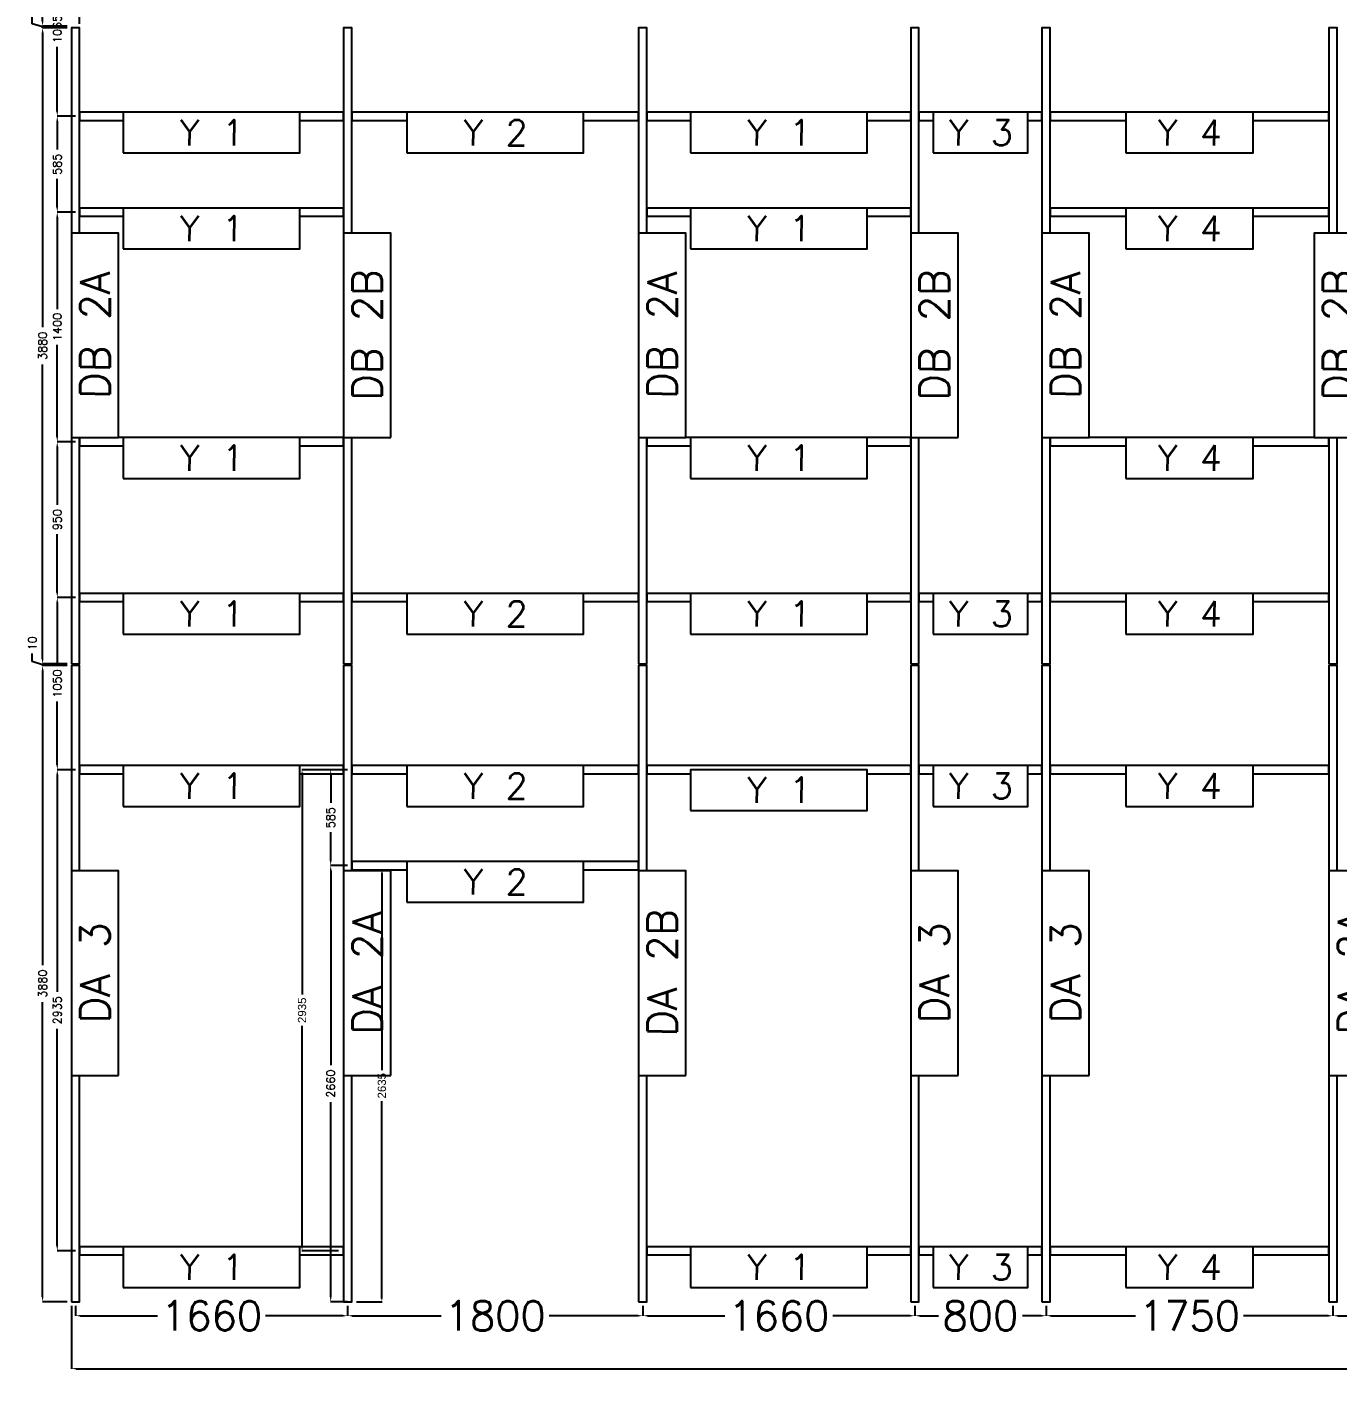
# Model space of a CAD drawing. Header units: millimetres. Extents: x -33420 to 34864, y -1491 to 37154.
# Drawn here: x -18510 to -10519, y 5945 to 14161 of the extents above; entities that cross this region are included whole.
import ezdxf

# ---------------------------------------------------------------- set-up
doc = ezdxf.new("R2010")
doc.units = ezdxf.units.MM
doc.layers.add('- ÖLÇÜ', color=7, linetype='Continuous', lineweight=9)
for name, color, linetype in [('--- KODLAMA', 7, 'Continuous'), ('--- PROF. DÜŞEY', 7, 'Continuous'), ('--- PROF. YATAY', 7, 'Continuous'), ('KOMP. KONSTR.', 12, 'Continuous')]:
    doc.layers.add(name, color=color, linetype=linetype)
doc.styles.add('RomanS', font='romans.shx')
doc.styles.get("Standard").update_dxf_attribs({"font": 'arial.ttf'})
doc.styles.add('STL', font='txt.shx', dxfattribs={"oblique": 1})
doc.dimstyles.new('KOMP-ÖLÇÜ', dxfattribs={"dimtxt": 50, "dimasz": 30, "dimexe": 0.18, "dimexo": 25, "dimgap": 25, "dimtad": 0, "dimdec": 0, "dimzin": 0, "dimdsep": 46, "dimtxsty": 'RomanS', "dimcen": 0.09, "dimclrt": 256, "dimadec": 0, "dimazin": 0, "dimtfac": 1, "dimtdec": 0, "dimtofl": 0, "dimtmove": 0, "dimatfit": 3, "dimfxl": 1, "dimtolj": 1, "dimtzin": 0, "dimarcsym": 0})
doc.dimstyles.new('ÖLÇÜ', dxfattribs={"dimtxt": 50, "dimasz": 20, "dimexe": 1.25, "dimexo": 30, "dimgap": 20, "dimtad": 0, "dimdec": 0, "dimtxsty": 'Standard', "dimcen": 2.5, "dimadec": 1, "dimazin": 0, "dimtfac": 1, "dimtdec": 0, "dimtmove": 0, "dimatfit": 3, "dimfxl": 1, "dimarcsym": 0})

# ---------------------------------------------------------------- blocks, each defined once
blk = doc.blocks.new('*D20')
at = {"layer": '- ÖLÇÜ', "color": 0, "linetype": 'Continuous', "lineweight": -2, "transparency": 16777216}
for p, q in [((-18263.9, 10266.1), (-18414.6, 10266.1)), ((-18414.4, 10236.1), (-18414.4, 8439.2)), ((-18414.4, 6416.1), (-18414.4, 8213.1)), ((-18263.9, 6386.1), (-18414.6, 6386.1))]:
    blk.add_line(p, q, dxfattribs=at)
at = {"layer": '- ÖLÇÜ', "color": 0, "linetype": 'Continuous', "transparency": 16777216}
for points in [[(-18419.4, 10236.1), (-18409.4, 10236.1), (-18414.4, 10266.1)], [(-18419.4, 6416.1), (-18409.4, 6416.1), (-18414.4, 6386.1)]]:
    blk.add_solid(points, dxfattribs=at)
at = {"layer": 'Defpoints', "color": 0, "linetype": 'Continuous', "transparency": 16777216}
for p in [(-18414.4, 10266.1), (-18238.9, 10266.1), (-18238.9, 6386.1)]:
    blk.add_point(p, dxfattribs=at)
at = {"layer": '- ÖLÇÜ', "linetype": 'Continuous', "transparency": 16777216, "insert": (-18414.4, 8326.1), "char_height": 50, "attachment_point": 5, "rotation": 90, "style": 'RomanS'}
blk.add_mtext('\\A1;3880', dxfattribs=at)
blk = doc.blocks.new('*D21')
at = {"layer": '- ÖLÇÜ', "color": 0, "linetype": 'Continuous', "lineweight": -2, "transparency": 16777216}
for p, q in [((-18477.1, 10290), (-18477.1, 10340)), ((-18414.4, 10271.1), (-18477.1, 10290)), ((-18263.9, 10276.1), (-18414.6, 10276.1)), ((-18414.4, 10306.1), (-18414.4, 10336.1)), ((-18414.4, 10266.1), (-18414.4, 10276.1)), ((-18263.9, 10266.1), (-18414.6, 10266.1)), ((-18414.4, 10236.1), (-18414.4, 10206.1))]:
    blk.add_line(p, q, dxfattribs=at)
at = {"layer": '- ÖLÇÜ', "color": 0, "linetype": 'Continuous', "transparency": 16777216}
for points in [[(-18419.4, 10306.1), (-18409.4, 10306.1), (-18414.4, 10276.1)], [(-18419.4, 10236.1), (-18409.4, 10236.1), (-18414.4, 10266.1)]]:
    blk.add_solid(points, dxfattribs=at)
at = {"layer": 'Defpoints', "color": 0, "linetype": 'Continuous', "transparency": 16777216}
for p in [(-18414.4, 10276.1), (-18238.9, 10276.1), (-18238.9, 10266.1)]:
    blk.add_point(p, dxfattribs=at)
at = {"layer": '- ÖLÇÜ', "linetype": 'Continuous', "transparency": 16777216, "insert": (-18477.1, 10401.9), "char_height": 50, "attachment_point": 5, "rotation": 90, "style": 'RomanS'}
blk.add_mtext('\\A1;10', dxfattribs=at)
blk = doc.blocks.new('*D22')
at = {"layer": '- ÖLÇÜ', "color": 0, "linetype": 'Continuous', "lineweight": -2, "transparency": 16777216}
for p, q in [((-18263.9, 14156.1), (-18414.6, 14156.1)), ((-18414.4, 14126.1), (-18414.4, 12329.2)), ((-18414.4, 10306.1), (-18414.4, 12103.1)), ((-18263.9, 10276.1), (-18414.6, 10276.1))]:
    blk.add_line(p, q, dxfattribs=at)
at = {"layer": '- ÖLÇÜ', "color": 0, "linetype": 'Continuous', "transparency": 16777216}
for points in [[(-18419.4, 14126.1), (-18409.4, 14126.1), (-18414.4, 14156.1)], [(-18419.4, 10306.1), (-18409.4, 10306.1), (-18414.4, 10276.1)]]:
    blk.add_solid(points, dxfattribs=at)
at = {"layer": 'Defpoints', "color": 0, "linetype": 'Continuous', "transparency": 16777216}
for p in [(-18414.4, 14156.1), (-18238.9, 14156.1), (-18238.9, 10276.1)]:
    blk.add_point(p, dxfattribs=at)
at = {"layer": '- ÖLÇÜ', "linetype": 'Continuous', "transparency": 16777216, "insert": (-18414.4, 12216.1), "char_height": 50, "attachment_point": 5, "rotation": 90, "style": 'RomanS'}
blk.add_mtext('\\A1;3880', dxfattribs=at)
blk = doc.blocks.new('*D23')
at = {"layer": '- ÖLÇÜ', "color": 0, "linetype": 'Continuous', "lineweight": -2, "transparency": 16777216}
for p, q in [((-18477.1, 14180), (-18477.1, 14230)), ((-18414.4, 14196.1), (-18414.4, 14226.1)), ((-18414.4, 14161.1), (-18477.1, 14180)), ((-18263.9, 14166.1), (-18414.6, 14166.1)), ((-18263.9, 14156.1), (-18414.6, 14156.1)), ((-18414.4, 14156.1), (-18414.4, 14166.1)), ((-18414.4, 14126.1), (-18414.4, 14096.1))]:
    blk.add_line(p, q, dxfattribs=at)
at = {"layer": '- ÖLÇÜ', "color": 0, "linetype": 'Continuous', "transparency": 16777216}
for points in [[(-18419.4, 14196.1), (-18409.4, 14196.1), (-18414.4, 14166.1)], [(-18419.4, 14126.1), (-18409.4, 14126.1), (-18414.4, 14156.1)]]:
    blk.add_solid(points, dxfattribs=at)
at = {"layer": 'Defpoints', "color": 0, "linetype": 'Continuous', "transparency": 16777216}
for p in [(-18414.4, 14166.1), (-18238.9, 14166.1), (-18238.9, 14156.1)]:
    blk.add_point(p, dxfattribs=at)
at = {"layer": '- ÖLÇÜ', "linetype": 'Continuous', "transparency": 16777216, "insert": (-18477.1, 14291.9), "char_height": 50, "attachment_point": 5, "rotation": 90, "style": 'RomanS'}
blk.add_mtext('\\A1;10', dxfattribs=at)
blk = doc.blocks.new('*D25')
at = {"layer": '- ÖLÇÜ', "color": 0, "linetype": 'Continuous', "lineweight": -2, "transparency": 16777216}
for p, q in [((-18213.9, 6361.1), (-18213.9, 6300.5)), ((-16553.9, 6361.1), (-16553.9, 6300.5)), ((-18183.9, 6300.6), (-17713.2, 6300.6)), ((-16583.9, 6300.6), (-17054.7, 6300.6))]:
    blk.add_line(p, q, dxfattribs=at)
at = {"layer": '- ÖLÇÜ', "color": 0, "linetype": 'Continuous', "transparency": 16777216}
for points in [[(-18183.9, 6305.6), (-18183.9, 6295.6), (-18213.9, 6300.6)], [(-16583.9, 6305.6), (-16583.9, 6295.6), (-16553.9, 6300.6)]]:
    blk.add_solid(points, dxfattribs=at)
at = {"layer": 'Defpoints', "color": 0, "linetype": 'Continuous', "transparency": 16777216}
for p in [(-18213.9, 6386.1), (-16553.9, 6386.1), (-16553.9, 6300.6)]:
    blk.add_point(p, dxfattribs=at)
at = {"layer": '- ÖLÇÜ', "linetype": 'Continuous', "transparency": 16777216, "insert": (-17383.9, 6300.6), "char_height": 180, "attachment_point": 5, "style": 'RomanS'}
blk.add_mtext('\\A1;1660', dxfattribs=at)
blk = doc.blocks.new('*D26')
at = {"layer": '- ÖLÇÜ', "color": 0, "linetype": 'Continuous', "lineweight": -2, "transparency": 16777216}
for p, q in [((-16553.9, 6361.1), (-16553.9, 6300.5)), ((-14753.9, 6361.1), (-14753.9, 6300.5)), ((-16523.9, 6300.6), (-15983.2, 6300.6)), ((-14783.9, 6300.6), (-15324.7, 6300.6))]:
    blk.add_line(p, q, dxfattribs=at)
at = {"layer": '- ÖLÇÜ', "color": 0, "linetype": 'Continuous', "transparency": 16777216}
for points in [[(-16523.9, 6305.6), (-16523.9, 6295.6), (-16553.9, 6300.6)], [(-14783.9, 6305.6), (-14783.9, 6295.6), (-14753.9, 6300.6)]]:
    blk.add_solid(points, dxfattribs=at)
at = {"layer": 'Defpoints', "color": 0, "linetype": 'Continuous', "transparency": 16777216}
for p in [(-16553.9, 6386.1), (-14753.9, 6386.1), (-14753.9, 6300.6)]:
    blk.add_point(p, dxfattribs=at)
at = {"layer": '- ÖLÇÜ', "linetype": 'Continuous', "transparency": 16777216, "insert": (-15653.9, 6300.6), "char_height": 180, "attachment_point": 5, "style": 'RomanS'}
blk.add_mtext('\\A1;1800', dxfattribs=at)
blk = doc.blocks.new('*D27')
at = {"layer": '- ÖLÇÜ', "color": 0, "linetype": 'Continuous', "lineweight": -2, "transparency": 16777216}
for p, q in [((-14753.9, 6361.1), (-14753.9, 6300.5)), ((-13093.9, 6361.1), (-13093.9, 6300.5)), ((-14723.9, 6300.6), (-14253.2, 6300.6)), ((-13123.9, 6300.6), (-13594.7, 6300.6))]:
    blk.add_line(p, q, dxfattribs=at)
at = {"layer": '- ÖLÇÜ', "color": 0, "linetype": 'Continuous', "transparency": 16777216}
for points in [[(-14723.9, 6305.6), (-14723.9, 6295.6), (-14753.9, 6300.6)], [(-13123.9, 6305.6), (-13123.9, 6295.6), (-13093.9, 6300.6)]]:
    blk.add_solid(points, dxfattribs=at)
at = {"layer": 'Defpoints', "color": 0, "linetype": 'Continuous', "transparency": 16777216}
for p in [(-14753.9, 6386.1), (-13093.9, 6386.1), (-13093.9, 6300.6)]:
    blk.add_point(p, dxfattribs=at)
at = {"layer": '- ÖLÇÜ', "linetype": 'Continuous', "transparency": 16777216, "insert": (-13923.9, 6300.6), "char_height": 180, "attachment_point": 5, "style": 'RomanS'}
blk.add_mtext('\\A1;1660', dxfattribs=at)
blk = doc.blocks.new('*D28')
at = {"layer": '- ÖLÇÜ', "color": 0, "linetype": 'Continuous', "lineweight": -2, "transparency": 16777216}
for p, q in [((-13093.9, 6361.1), (-13093.9, 6300.5)), ((-12293.9, 6361.1), (-12293.9, 6300.5)), ((-13063.9, 6300.6), (-12950.4, 6300.6)), ((-12323.9, 6300.6), (-12437.5, 6300.6))]:
    blk.add_line(p, q, dxfattribs=at)
at = {"layer": '- ÖLÇÜ', "color": 0, "linetype": 'Continuous', "transparency": 16777216}
for points in [[(-13063.9, 6305.6), (-13063.9, 6295.6), (-13093.9, 6300.6)], [(-12323.9, 6305.6), (-12323.9, 6295.6), (-12293.9, 6300.6)]]:
    blk.add_solid(points, dxfattribs=at)
at = {"layer": 'Defpoints', "color": 0, "linetype": 'Continuous', "transparency": 16777216}
for p in [(-13093.9, 6386.1), (-12293.9, 6386.1), (-12293.9, 6300.6)]:
    blk.add_point(p, dxfattribs=at)
at = {"layer": '- ÖLÇÜ', "linetype": 'Continuous', "transparency": 16777216, "insert": (-12693.9, 6300.6), "char_height": 180, "attachment_point": 5, "style": 'RomanS'}
blk.add_mtext('\\A1;800', dxfattribs=at)
blk = doc.blocks.new('*D29')
at = {"layer": '- ÖLÇÜ', "color": 0, "linetype": 'Continuous', "lineweight": -2, "transparency": 16777216}
for p, q in [((-12293.9, 6361.1), (-12293.9, 6300.5)), ((-10543.9, 6361.1), (-10543.9, 6300.5)), ((-12263.9, 6300.6), (-11748.2, 6300.6)), ((-10573.9, 6300.6), (-11089.7, 6300.6))]:
    blk.add_line(p, q, dxfattribs=at)
at = {"layer": '- ÖLÇÜ', "color": 0, "linetype": 'Continuous', "transparency": 16777216}
for points in [[(-12263.9, 6305.6), (-12263.9, 6295.6), (-12293.9, 6300.6)], [(-10573.9, 6305.6), (-10573.9, 6295.6), (-10543.9, 6300.6)]]:
    blk.add_solid(points, dxfattribs=at)
at = {"layer": 'Defpoints', "color": 0, "linetype": 'Continuous', "transparency": 16777216}
for p in [(-12293.9, 6386.1), (-10543.9, 6386.1), (-10543.9, 6300.6)]:
    blk.add_point(p, dxfattribs=at)
at = {"layer": '- ÖLÇÜ', "linetype": 'Continuous', "transparency": 16777216, "insert": (-11418.9, 6300.6), "char_height": 180, "attachment_point": 5, "style": 'RomanS'}
blk.add_mtext('\\A1;1750', dxfattribs=at)
blk = doc.blocks.new('*D30')
at = {"layer": '- ÖLÇÜ', "color": 0, "linetype": 'Continuous', "lineweight": -2, "transparency": 16777216}
for p, q in [((-10543.9, 6361.1), (-10543.9, 6300.5)), ((-8743.9, 6361.1), (-8743.9, 6300.5)), ((-10513.9, 6300.6), (-9973.2, 6300.6)), ((-8773.9, 6300.6), (-9314.7, 6300.6))]:
    blk.add_line(p, q, dxfattribs=at)
at = {"layer": '- ÖLÇÜ', "color": 0, "linetype": 'Continuous', "transparency": 16777216}
for points in [[(-10513.9, 6305.6), (-10513.9, 6295.6), (-10543.9, 6300.6)], [(-8773.9, 6305.6), (-8773.9, 6295.6), (-8743.9, 6300.6)]]:
    blk.add_solid(points, dxfattribs=at)
at = {"layer": 'Defpoints', "color": 0, "linetype": 'Continuous', "transparency": 16777216}
for p in [(-10543.9, 6386.1), (-8743.9, 6386.1), (-8743.9, 6300.6)]:
    blk.add_point(p, dxfattribs=at)
at = {"layer": '- ÖLÇÜ', "linetype": 'Continuous', "transparency": 16777216, "insert": (-9643.9, 6300.6), "char_height": 180, "attachment_point": 5, "style": 'RomanS'}
blk.add_mtext('\\A1;1800', dxfattribs=at)
blk = doc.blocks.new('*D76')
at = {"layer": '- ÖLÇÜ', "color": 0, "linetype": 'Continuous', "lineweight": -2, "transparency": 16777216}
for p, q in [((-18213.9, 9631.2), (-18325.2, 9631.2)), ((-18325, 9601.2), (-18325, 8276.8)), ((-18325, 6726.2), (-18325, 8050.6)), ((-18213.9, 6696.2), (-18325.2, 6696.2))]:
    blk.add_line(p, q, dxfattribs=at)
at = {"layer": '- ÖLÇÜ', "color": 0, "linetype": 'Continuous', "transparency": 16777216}
for points in [[(-18330, 9601.2), (-18320, 9601.2), (-18325, 9631.2)], [(-18330, 6726.2), (-18320, 6726.2), (-18325, 6696.2)]]:
    blk.add_solid(points, dxfattribs=at)
at = {"layer": 'Defpoints', "color": 0, "linetype": 'Continuous', "transparency": 16777216}
for p in [(-18325, 9631.2), (-18188.9, 9631.2), (-18188.9, 6696.2)]:
    blk.add_point(p, dxfattribs=at)
at = {"layer": '- ÖLÇÜ', "linetype": 'Continuous', "transparency": 16777216, "insert": (-18325, 8163.7), "char_height": 50, "attachment_point": 5, "rotation": 90, "style": 'RomanS'}
blk.add_mtext('\\A1;2935', dxfattribs=at)
blk = doc.blocks.new('*D77')
at = {"layer": '- ÖLÇÜ', "color": 0, "linetype": 'Continuous', "lineweight": -2, "transparency": 16777216}
for p, q in [((-18213.9, 10681.2), (-18325.2, 10681.2)), ((-18325, 10651.2), (-18325, 10265.7)), ((-18325, 9661.2), (-18325, 10046.7)), ((-18213.9, 9631.2), (-18325.2, 9631.2))]:
    blk.add_line(p, q, dxfattribs=at)
at = {"layer": '- ÖLÇÜ', "color": 0, "linetype": 'Continuous', "transparency": 16777216}
for points in [[(-18330, 10651.2), (-18320, 10651.2), (-18325, 10681.2)], [(-18330, 9661.2), (-18320, 9661.2), (-18325, 9631.2)]]:
    blk.add_solid(points, dxfattribs=at)
at = {"layer": 'Defpoints', "color": 0, "linetype": 'Continuous', "transparency": 16777216}
for p in [(-18325, 10681.2), (-18188.9, 10681.2), (-18188.9, 9631.2)]:
    blk.add_point(p, dxfattribs=at)
at = {"layer": '- ÖLÇÜ', "linetype": 'Continuous', "transparency": 16777216, "insert": (-18325, 10156.2), "char_height": 50, "attachment_point": 5, "rotation": 90, "style": 'RomanS'}
blk.add_mtext('\\A1;1050', dxfattribs=at)
blk = doc.blocks.new('*D78')
at = {"layer": '- ÖLÇÜ', "color": 0, "linetype": 'Continuous', "lineweight": -2, "transparency": 16777216}
for p, q in [((-18213.9, 11631.2), (-18325.2, 11631.2)), ((-18325, 11601.2), (-18325, 11245.5)), ((-18325, 10711.2), (-18325, 11066.9)), ((-18213.9, 10681.2), (-18325.2, 10681.2))]:
    blk.add_line(p, q, dxfattribs=at)
at = {"layer": '- ÖLÇÜ', "color": 0, "linetype": 'Continuous', "transparency": 16777216}
for points in [[(-18330, 11601.2), (-18320, 11601.2), (-18325, 11631.2)], [(-18330, 10711.2), (-18320, 10711.2), (-18325, 10681.2)]]:
    blk.add_solid(points, dxfattribs=at)
at = {"layer": 'Defpoints', "color": 0, "linetype": 'Continuous', "transparency": 16777216}
for p in [(-18325, 11631.2), (-18188.9, 11631.2), (-18188.9, 10681.2)]:
    blk.add_point(p, dxfattribs=at)
at = {"layer": '- ÖLÇÜ', "linetype": 'Continuous', "transparency": 16777216, "insert": (-18325, 11156.2), "char_height": 50, "attachment_point": 5, "rotation": 90, "style": 'RomanS'}
blk.add_mtext('\\A1;950', dxfattribs=at)
blk = doc.blocks.new('*D79')
at = {"layer": '- ÖLÇÜ', "color": 0, "linetype": 'Continuous', "lineweight": -2, "transparency": 16777216}
for p, q in [((-18213.9, 13031.2), (-18325.2, 13031.2)), ((-18325, 13001.2), (-18325, 12440.7)), ((-18325, 11661.2), (-18325, 12221.7)), ((-18213.9, 11631.2), (-18325.2, 11631.2))]:
    blk.add_line(p, q, dxfattribs=at)
at = {"layer": '- ÖLÇÜ', "color": 0, "linetype": 'Continuous', "transparency": 16777216}
for points in [[(-18330, 13001.2), (-18320, 13001.2), (-18325, 13031.2)], [(-18330, 11661.2), (-18320, 11661.2), (-18325, 11631.2)]]:
    blk.add_solid(points, dxfattribs=at)
at = {"layer": 'Defpoints', "color": 0, "linetype": 'Continuous', "transparency": 16777216}
for p in [(-18325, 13031.2), (-18188.9, 13031.2), (-18188.9, 11631.2)]:
    blk.add_point(p, dxfattribs=at)
at = {"layer": '- ÖLÇÜ', "linetype": 'Continuous', "transparency": 16777216, "insert": (-18325, 12331.2), "char_height": 50, "attachment_point": 5, "rotation": 90, "style": 'RomanS'}
blk.add_mtext('\\A1;1400', dxfattribs=at)
blk = doc.blocks.new('*D80')
at = {"layer": '- ÖLÇÜ', "color": 0, "linetype": 'Continuous', "lineweight": -2, "transparency": 16777216}
for p, q in [((-18213.9, 13616.2), (-18325.2, 13616.2)), ((-18325, 13586.2), (-18325, 13413)), ((-18325, 13061.2), (-18325, 13234.4)), ((-18213.9, 13031.2), (-18325.2, 13031.2))]:
    blk.add_line(p, q, dxfattribs=at)
at = {"layer": '- ÖLÇÜ', "color": 0, "linetype": 'Continuous', "transparency": 16777216}
for points in [[(-18330, 13586.2), (-18320, 13586.2), (-18325, 13616.2)], [(-18330, 13061.2), (-18320, 13061.2), (-18325, 13031.2)]]:
    blk.add_solid(points, dxfattribs=at)
at = {"layer": 'Defpoints', "color": 0, "linetype": 'Continuous', "transparency": 16777216}
for p in [(-18325, 13616.2), (-18188.9, 13616.2), (-18188.9, 13031.2)]:
    blk.add_point(p, dxfattribs=at)
at = {"layer": '- ÖLÇÜ', "linetype": 'Continuous', "transparency": 16777216, "insert": (-18325, 13323.7), "char_height": 50, "attachment_point": 5, "rotation": 90, "style": 'RomanS'}
blk.add_mtext('\\A1;585', dxfattribs=at)
blk = doc.blocks.new('*D81')
at = {"layer": '- ÖLÇÜ', "color": 0, "linetype": 'Continuous', "lineweight": -2, "transparency": 16777216}
for p, q in [((-18213.9, 14681.2), (-18325.2, 14681.2)), ((-18325, 14651.2), (-18325, 14258.2)), ((-18325, 13646.2), (-18325, 14039.2)), ((-18213.9, 13616.2), (-18325.2, 13616.2))]:
    blk.add_line(p, q, dxfattribs=at)
at = {"layer": '- ÖLÇÜ', "color": 0, "linetype": 'Continuous', "transparency": 16777216}
for points in [[(-18330, 14651.2), (-18320, 14651.2), (-18325, 14681.2)], [(-18330, 13646.2), (-18320, 13646.2), (-18325, 13616.2)]]:
    blk.add_solid(points, dxfattribs=at)
at = {"layer": 'Defpoints', "color": 0, "linetype": 'Continuous', "transparency": 16777216}
for p in [(-18325, 14681.2), (-18188.9, 14681.2), (-18188.9, 13616.2)]:
    blk.add_point(p, dxfattribs=at)
at = {"layer": '- ÖLÇÜ', "linetype": 'Continuous', "transparency": 16777216, "insert": (-18325, 14148.7), "char_height": 50, "attachment_point": 5, "rotation": 90, "style": 'RomanS'}
blk.add_mtext('\\A1;1065', dxfattribs=at)
blk = doc.blocks.new('*D91')
at = {"layer": '- ÖLÇÜ', "color": 0, "linetype": 'Continuous', "lineweight": -2, "transparency": 16777216}
for p, q in [((-16553.9, 9046.2), (-16657.4, 9046.2)), ((-16657.2, 9016.2), (-16657.2, 7829.3)), ((-16657.2, 6416.1), (-16657.2, 7603.1)), ((-16553.9, 6386.1), (-16657.4, 6386.1))]:
    blk.add_line(p, q, dxfattribs=at)
at = {"layer": '- ÖLÇÜ', "color": 0, "linetype": 'Continuous', "transparency": 16777216}
for points in [[(-16662.2, 9016.2), (-16652.2, 9016.2), (-16657.2, 9046.2)], [(-16662.2, 6416.1), (-16652.2, 6416.1), (-16657.2, 6386.1)]]:
    blk.add_solid(points, dxfattribs=at)
at = {"layer": 'Defpoints', "color": 0, "linetype": 'Continuous', "transparency": 16777216}
for p in [(-16528.9, 9046.2), (-16657.2, 6386.1), (-16528.9, 6386.1)]:
    blk.add_point(p, dxfattribs=at)
at = {"layer": '- ÖLÇÜ', "linetype": 'Continuous', "transparency": 16777216, "insert": (-16657.2, 7716.2), "char_height": 50, "attachment_point": 5, "rotation": 90, "style": 'RomanS'}
blk.add_mtext('\\A1;2660', dxfattribs=at)
blk = doc.blocks.new('*D92')
at = {"layer": '- ÖLÇÜ', "color": 0, "linetype": 'Continuous', "lineweight": -2, "transparency": 16777216}
for p, q in [((-16553.9, 9631.2), (-16657.4, 9631.2)), ((-16657.2, 9601.2), (-16657.2, 9428)), ((-16657.2, 9076.2), (-16657.2, 9249.4)), ((-16553.9, 9046.2), (-16657.4, 9046.2))]:
    blk.add_line(p, q, dxfattribs=at)
at = {"layer": '- ÖLÇÜ', "color": 0, "linetype": 'Continuous', "transparency": 16777216}
for points in [[(-16662.2, 9601.2), (-16652.2, 9601.2), (-16657.2, 9631.2)], [(-16662.2, 9076.2), (-16652.2, 9076.2), (-16657.2, 9046.2)]]:
    blk.add_solid(points, dxfattribs=at)
at = {"layer": 'Defpoints', "color": 0, "linetype": 'Continuous', "transparency": 16777216}
for p in [(-16657.2, 9631.2), (-16528.9, 9631.2), (-16528.9, 9046.2)]:
    blk.add_point(p, dxfattribs=at)
at = {"layer": '- ÖLÇÜ', "linetype": 'Continuous', "transparency": 16777216, "insert": (-16657.2, 9338.7), "char_height": 50, "attachment_point": 5, "rotation": 90, "style": 'RomanS'}
blk.add_mtext('\\A1;585', dxfattribs=at)
blk = doc.blocks.new('*D286')
at = {"layer": '- ÖLÇÜ', "color": 0, "linetype": 'Continuous', "lineweight": -2, "transparency": 16777216}
for p, q in [((-18188.9, 14181.1), (-18188.9, 14564.4)), ((-18158.9, 14564.2), (2384.2, 14564.2)), ((23201.1, 14564.2), (2658, 14564.2)), ((23231.1, 14181.1), (23231.1, 14564.4))]:
    blk.add_line(p, q, dxfattribs=at)
at = {"layer": '- ÖLÇÜ', "color": 0, "linetype": 'Continuous', "transparency": 16777216}
for points in [[(-18158.9, 14569.2), (-18158.9, 14559.2), (-18188.9, 14564.2)], [(23201.1, 14569.2), (23201.1, 14559.2), (23231.1, 14564.2)]]:
    blk.add_solid(points, dxfattribs=at)
at = {"layer": 'Defpoints', "color": 0, "linetype": 'Continuous', "transparency": 16777216}
for p in [(23231.1, 14564.2), (-18188.9, 14156.1), (23231.1, 14156.1)]:
    blk.add_point(p, dxfattribs=at)
at = {"layer": '- ÖLÇÜ', "linetype": 'Continuous', "transparency": 16777216, "insert": (2521.1, 14564.2), "char_height": 50, "attachment_point": 5, "style": 'RomanS'}
blk.add_mtext('\\A1;41420', dxfattribs=at)
blk = doc.blocks.new('*D292')
at = {"layer": '- ÖLÇÜ', "color": 0, "linetype": 'Continuous', "lineweight": -2, "transparency": 16777216}
for p, q in [((-18238.9, 6361.1), (-18238.9, 5977.7)), ((23231.1, 6361.1), (23231.1, 5977.7)), ((-18208.9, 5977.8), (2359.2, 5977.8)), ((23201.1, 5977.8), (2633, 5977.8))]:
    blk.add_line(p, q, dxfattribs=at)
at = {"layer": '- ÖLÇÜ', "color": 0, "linetype": 'Continuous', "transparency": 16777216}
for points in [[(-18208.9, 5982.8), (-18208.9, 5972.8), (-18238.9, 5977.8)], [(23201.1, 5982.8), (23201.1, 5972.8), (23231.1, 5977.8)]]:
    blk.add_solid(points, dxfattribs=at)
at = {"layer": 'Defpoints', "color": 0, "linetype": 'Continuous', "transparency": 16777216}
for p in [(-18238.9, 6386.1), (23231.1, 6386.1), (23231.1, 5977.8)]:
    blk.add_point(p, dxfattribs=at)
at = {"layer": '- ÖLÇÜ', "linetype": 'Continuous', "transparency": 16777216, "insert": (2496.1, 5977.8), "char_height": 50, "attachment_point": 5, "style": 'RomanS'}
blk.add_mtext('\\A1;41470', dxfattribs=at)
blk = doc.blocks.new('*D456')
at = {"layer": 'Defpoints', "color": 0, "linetype": 'Continuous', "transparency": 16777216}
for p in [(-16831.8, 9631.2), (-16578.9, 9631.2), (-16578.9, 6696.2)]:
    blk.add_point(p, dxfattribs=at)
at = {"layer": 'KOMP. KONSTR.', "color": 0, "linetype": 'Continuous', "lineweight": -2, "transparency": 16777216}
for p, q in [((-16608.9, 9631.2), (-16833, 9631.2)), ((-16831.8, 9611.2), (-16831.8, 8259)), ((-16831.8, 6716.2), (-16831.8, 8068.4)), ((-16608.9, 6696.2), (-16833, 6696.2))]:
    blk.add_line(p, q, dxfattribs=at)
at = {"layer": 'KOMP. KONSTR.', "color": 0, "linetype": 'Continuous', "transparency": 16777216}
for points in [[(-16835.1, 9611.2), (-16828.4, 9611.2), (-16831.8, 9631.2)], [(-16835.1, 6716.2), (-16828.4, 6716.2), (-16831.8, 6696.2)]]:
    blk.add_solid(points, dxfattribs=at)
at = {"layer": 'KOMP. KONSTR.', "color": 0, "linetype": 'Continuous', "transparency": 16777216, "insert": (-16831.8, 8163.7), "char_height": 50, "attachment_point": 5, "rotation": 90}
blk.add_mtext('2935', dxfattribs=at)
blk = doc.blocks.new('*D457')
at = {"layer": 'Defpoints', "color": 0, "linetype": 'Continuous', "transparency": 16777216}
for p in [(-16528.9, 9021.2), (-16528.9, 6386.1), (-16345.1, 6386.1)]:
    blk.add_point(p, dxfattribs=at)
at = {"layer": 'KOMP. KONSTR.', "color": 0, "linetype": 'Continuous', "lineweight": -2, "transparency": 16777216}
for p, q in [((-16498.9, 9021.2), (-16343.8, 9021.2)), ((-16345.1, 9001.2), (-16345.1, 7798.9)), ((-16345.1, 6406.1), (-16345.1, 7608.4)), ((-16498.9, 6386.1), (-16343.8, 6386.1))]:
    blk.add_line(p, q, dxfattribs=at)
at = {"layer": 'KOMP. KONSTR.', "color": 0, "linetype": 'Continuous', "transparency": 16777216}
for points in [[(-16348.4, 9001.2), (-16341.8, 9001.2), (-16345.1, 9021.2)], [(-16348.4, 6406.1), (-16341.8, 6406.1), (-16345.1, 6386.1)]]:
    blk.add_solid(points, dxfattribs=at)
at = {"layer": 'KOMP. KONSTR.', "color": 0, "linetype": 'Continuous', "transparency": 16777216, "insert": (-16345.1, 7703.7), "char_height": 50, "attachment_point": 5, "rotation": 90}
blk.add_mtext('2635', dxfattribs=at)

msp = doc.modelspace()

# ---------------------------------------------------------------- linework, layer by layer
at = {"layer": '--- PROF. DÜŞEY', "linetype": 'Continuous'}
for points in [[(-18238.94, 10276.15), (-18188.94, 10276.15), (-18188.94, 14156.15), (-18238.94, 14156.15)], [(-16578.94, 10276.15), (-16528.94, 10276.15), (-16528.94, 14156.15), (-16578.94, 14156.15)], [(-14778.94, 10276.15), (-14728.94, 10276.15), (-14728.94, 14156.15), (-14778.94, 14156.15)], [(-13118.94, 10276.15), (-13068.94, 10276.15), (-13068.94, 14156.15), (-13118.94, 14156.15)], [(-12318.94, 10276.15), (-12268.94, 10276.15), (-12268.94, 14156.15), (-12318.94, 14156.15)], [(-10568.94, 10276.15), (-10518.94, 10276.15), (-10518.94, 14156.15), (-10568.94, 14156.15)], [(-18238.94, 6386.15), (-18188.94, 6386.15), (-18188.94, 10266.15), (-18238.94, 10266.15)], [(-16578.94, 6386.15), (-16528.94, 6386.15), (-16528.94, 10266.15), (-16578.94, 10266.15)], [(-14778.94, 6386.15), (-14728.94, 6386.15), (-14728.94, 10266.15), (-14778.94, 10266.15)], [(-13118.94, 6386.15), (-13068.94, 6386.15), (-13068.94, 10266.15), (-13118.94, 10266.15)], [(-12318.94, 6386.15), (-12268.94, 6386.15), (-12268.94, 10266.15), (-12318.94, 10266.15)], [(-10568.94, 6386.15), (-10518.94, 6386.15), (-10518.94, 10266.15), (-10568.94, 10266.15)]]:
    msp.add_lwpolyline(points, close=True, dxfattribs=at)
at = {"layer": '--- PROF. YATAY', "linetype": 'Continuous'}
for points in [[(-18188.94, 13591.2), (-16578.94, 13591.2), (-16578.94, 13641.2), (-18188.94, 13641.2)], [(-16528.94, 13591.2), (-14778.94, 13591.2), (-14778.94, 13641.2), (-16528.94, 13641.2)], [(-14728.94, 13591.2), (-13118.94, 13591.2), (-13118.94, 13641.2), (-14728.94, 13641.2)], [(-13068.94, 13591.2), (-12318.94, 13591.2), (-12318.94, 13641.2), (-13068.94, 13641.2)], [(-12268.94, 13591.2), (-10568.94, 13591.2), (-10568.94, 13641.2), (-12268.94, 13641.2)], [(-18188.94, 13006.2), (-16578.94, 13006.2), (-16578.94, 13056.2), (-18188.94, 13056.2)], [(-14728.94, 13006.2), (-13118.94, 13006.2), (-13118.94, 13056.2), (-14728.94, 13056.2)], [(-12268.94, 13006.2), (-10568.94, 13006.2), (-10568.94, 13056.2), (-12268.94, 13056.2)], [(-18188.94, 11606.2), (-16578.94, 11606.2), (-16578.94, 11656.2), (-18188.94, 11656.2)], [(-14728.94, 11606.2), (-13118.94, 11606.2), (-13118.94, 11656.2), (-14728.94, 11656.2)], [(-12268.94, 11606.2), (-10568.94, 11606.2), (-10568.94, 11656.2), (-12268.94, 11656.2)], [(-18188.94, 10656.25), (-16578.94, 10656.25), (-16578.94, 10706.25), (-18188.94, 10706.25)], [(-16528.94, 10656.25), (-14778.94, 10656.25), (-14778.94, 10706.25), (-16528.94, 10706.25)], [(-14728.94, 10656.25), (-13118.94, 10656.25), (-13118.94, 10706.25), (-14728.94, 10706.25)], [(-13068.94, 10656.25), (-12318.94, 10656.25), (-12318.94, 10706.25), (-13068.94, 10706.25)], [(-12268.94, 10656.25), (-10568.94, 10656.25), (-10568.94, 10706.25), (-12268.94, 10706.25)], [(-18188.94, 9606.2), (-16578.94, 9606.2), (-16578.94, 9656.2), (-18188.94, 9656.2)], [(-16528.94, 9606.2), (-14778.94, 9606.2), (-14778.94, 9656.2), (-16528.94, 9656.2)], [(-14728.94, 9606.2), (-13118.94, 9606.2), (-13118.94, 9656.2), (-14728.94, 9656.2)], [(-13068.94, 9606.2), (-12318.94, 9606.2), (-12318.94, 9656.2), (-13068.94, 9656.2)], [(-12268.94, 9606.2), (-10568.94, 9606.2), (-10568.94, 9656.2), (-12268.94, 9656.2)], [(-16528.94, 9021.2), (-14778.94, 9021.2), (-14778.94, 9071.2), (-16528.94, 9071.2)], [(-18188.94, 6671.2), (-16578.94, 6671.2), (-16578.94, 6721.2), (-18188.94, 6721.2)], [(-14728.94, 6671.2), (-13118.94, 6671.2), (-13118.94, 6721.2), (-14728.94, 6721.2)], [(-13068.94, 6671.2), (-12318.94, 6671.2), (-12318.94, 6721.2), (-13068.94, 6721.2)], [(-12268.94, 6671.2), (-10568.94, 6671.2), (-10568.94, 6721.2), (-12268.94, 6721.2)]]:
    msp.add_lwpolyline(points, close=True, dxfattribs=at)

# ---------------------------------------------------------------- dimensions: what is measured, and where the dimension line sits
at = {"layer": '- ÖLÇÜ', "linetype": 'Continuous'}
for base, p1, p2, angle, override, picture, middle in [((-18324.97, 14681.25), (-18188.94, 13616.2), (-18188.94, 14681.25), 270, {"dimtmove": 1}, '*D81', (-18324.97, 14148.72)), ((-18414.41, 14166.15), (-18238.94, 14156.15), (-18238.94, 14166.15), 270, {"dimtmove": 1}, '*D23', (-18477.09, 14254.95)), ((-18414.41, 14156.15), (-18238.94, 10276.15), (-18238.94, 14156.15), 270, {"dimtmove": 1}, '*D22', (-18414.41, 12216.15)), ((-18324.97, 13616.2), (-18188.94, 13031.2), (-18188.94, 13616.2), 270, {"dimtmove": 1}, '*D80', (-18324.97, 13323.7)), ((-18324.97, 13031.2), (-18188.94, 11631.2), (-18188.94, 13031.2), 270, {"dimtmove": 1}, '*D79', (-18324.97, 12331.2)), ((-18324.97, 11631.2), (-18188.94, 10681.25), (-18188.94, 11631.2), 270, {"dimtmove": 1}, '*D78', (-18324.97, 11156.22)), ((-18324.97, 10681.25), (-18188.94, 9631.2), (-18188.94, 10681.25), 270, {"dimtmove": 1}, '*D77', (-18324.97, 10156.22)), ((-18414.41, 10276.15), (-18238.94, 10266.15), (-18238.94, 10276.15), 270, {"dimtmove": 1}, '*D21', (-18477.09, 10364.95)), ((-14753.94, 6300.64), (-16553.94, 6386.15), (-14753.94, 6386.15), 180, {"dimtxt": 180, "dimtmove": 1}, '*D26', (-15653.94, 6300.64)), ((-13093.94, 6300.64), (-14753.94, 6386.15), (-13093.94, 6386.15), 180, {"dimtxt": 180, "dimtmove": 1}, '*D27', (-13923.94, 6300.64)), ((-12293.94, 6300.64), (-13093.94, 6386.15), (-12293.94, 6386.15), 180, {"dimtxt": 180, "dimtmove": 1}, '*D28', (-12693.94, 6300.64)), ((-10543.94, 6300.64), (-12293.94, 6386.15), (-10543.94, 6386.15), 180, {"dimtxt": 180, "dimtmove": 1}, '*D29', (-11418.94, 6300.64)), ((-8743.94, 6300.64), (-10543.94, 6386.15), (-8743.94, 6386.15), 180, {"dimtxt": 180, "dimtmove": 1}, '*D30', (-9643.94, 6300.64))]:
    dim = msp.add_linear_dim(base=base, p1=p1, p2=p2, angle=angle, dimstyle='KOMP-ÖLÇÜ', override=override, dxfattribs=at)
    dim.commit()
    dim.dimension.update_dxf_attribs({"geometry": picture, "text_midpoint": middle})
for p1, p2, distance, picture, middle in [((-18188.94, 14156.15), (23231.06, 14156.15), 408.05, '*D286', (2521.06, 14564.2)), ((-18238.94, 6386.15), (-18238.94, 10266.15), 175.47, '*D20', (-18414.41, 8326.15)), ((-18188.94, 6696.2), (-18188.94, 9631.2), 136.03, '*D76', (-18324.97, 8163.7)), ((-18238.94, 6386.15), (23231.06, 6386.15), -408.31, '*D292', (2496.06, 5977.84))]:
    dim = msp.add_aligned_dim(p1=p1, p2=p2, distance=distance, dimstyle='KOMP-ÖLÇÜ', dxfattribs=at)
    dim.commit()
    dim.dimension.update_dxf_attribs({"geometry": picture, "text_midpoint": middle})
dim = msp.add_aligned_dim(p1=(-18213.94, 6386.15), p2=(-16553.94, 6386.15), distance=-85.51, dimstyle='KOMP-ÖLÇÜ', override={"dimtxt": 180}, dxfattribs=at)
dim.commit()
dim.dimension.update_dxf_attribs({"geometry": '*D25', "text_midpoint": (-17383.94, 6300.64)})

# ---------------------------------------------------------------- next in the draw order: texts
at = {"layer": '--- KODLAMA', "linetype": 'Continuous', "char_height": 155.482, "attachment_point": 5, "style": 'STL', "bg_fill": 3, "box_fill_scale": 1.3, "bg_fill_color": 256, "bg_fill_transparency": 0}
for s, insert, width in [('Y 1', (-17383.94, 13516.81), 989.9051), ('Y 2', (-15653.94, 13516.81), 989.9051), ('Y 1', (-13923.94, 13516.81), 989.9051), ('Y 3', (-12694.1, 13516.81), 485.4428), ('Y 4', (-11419.1, 13516.81), 685.4428), ('Y 4', (-11419.1, 12931.81), 685.4428), ('Y 4', (-11419.1, 11531.81), 685.4428), ('Y 1', (-17383.94, 10581.86), 989.9051), ('Y 2', (-15653.94, 10581.86), 989.9051), ('Y 1', (-13923.94, 10581.86), 989.9051), ('Y 3', (-12694.1, 10581.86), 485.4428), ('Y 4', (-11419.1, 10581.86), 685.4428), ('Y 1', (-17383.94, 9531.81), 989.9051), ('Y 2', (-15653.94, 9531.81), 989.9051), ('Y 1', (-13923.94, 9506.81), 989.9051), ('Y 3', (-12694.1, 9531.81), 485.4428), ('Y 4', (-11419.1, 9531.81), 685.4428), ('Y 2', (-15653.94, 8946.81), 989.9051), ('Y 1', (-17383.94, 6596.81), 989.9051), ('Y 1', (-13923.94, 6596.81), 989.9051), ('Y 3', (-12694.1, 6596.81), 485.4428), ('Y 4', (-11419.1, 6596.81), 685.4428)]:
    msp.add_mtext(s, dxfattribs=dict(at, insert=insert, width=width))
at = {"layer": '--- KODLAMA', "linetype": 'Continuous', "char_height": 180, "width": 1146, "attachment_point": 5, "rotation": 90, "style": 'STL', "bg_fill": 3, "box_fill_scale": 1.3, "bg_fill_color": 256, "bg_fill_transparency": 0}
for s, insert in [('DB 2A', (-18094.94, 12280.2)), ('DB 2B', (-16434.94, 12280.2)), ('DB 2A', (-14634.94, 12280.2)), ('DB 2B', (-12974.94, 12280.2)), ('DB 2A', (-12174.94, 12280.2)), ('DB 2B', (-10514.94, 12280.2)), ('DA 3', (-18094.94, 8390.2)), ('DA 2A', (-16434.94, 8390.2)), ('DA 2B', (-14634.94, 8390.2)), ('DA 3', (-12974.94, 8390.2)), ('DA 3', (-12174.94, 8390.2)), ('DA 2A', (-10424.94, 8390.2))]:
    msp.add_mtext(s, dxfattribs=dict(at, insert=insert))

# ---------------------------------------------------------------- next in the draw order: linework, layer by layer
at = {"layer": '--- KODLAMA', "linetype": 'Continuous'}
for points in [[(-17922.95, 13392.42), (-16844.94, 13392.42), (-16844.94, 13641.2), (-17922.95, 13641.2)], [(-16192.95, 13392.42), (-15114.94, 13392.42), (-15114.94, 13641.2), (-16192.95, 13641.2)], [(-14462.95, 13392.42), (-13384.94, 13392.42), (-13384.94, 13641.2), (-14462.95, 13641.2)], [(-12982.95, 13392.42), (-12404.94, 13392.42), (-12404.94, 13641.2), (-12982.95, 13641.2)], [(-11807.95, 13392.42), (-11029.94, 13392.42), (-11029.94, 13641.2), (-11807.95, 13641.2)], [(-11807.95, 12807.42), (-11029.94, 12807.42), (-11029.94, 13056.2), (-11807.95, 13056.2)], [(-17950.94, 11656.2), (-17950.94, 12904.2), (-18238.94, 12904.2), (-18238.94, 11656.2)], [(-16290.94, 11656.2), (-16290.94, 12904.2), (-16578.94, 12904.2), (-16578.94, 11656.2)], [(-14490.94, 11656.2), (-14490.94, 12904.2), (-14778.94, 12904.2), (-14778.94, 11656.2)], [(-12830.94, 11656.2), (-12830.94, 12904.2), (-13118.94, 12904.2), (-13118.94, 11656.2)], [(-12030.94, 11656.2), (-12030.94, 12904.2), (-12318.94, 12904.2), (-12318.94, 11656.2)], [(-10370.94, 11656.2), (-10370.94, 12904.2), (-10658.94, 12904.2), (-10658.94, 11656.2)], [(-11807.95, 11407.42), (-11029.94, 11407.42), (-11029.94, 11656.2), (-11807.95, 11656.2)], [(-17922.95, 10457.48), (-16844.94, 10457.48), (-16844.94, 10706.25), (-17922.95, 10706.25)], [(-16192.95, 10457.48), (-15114.94, 10457.48), (-15114.94, 10706.25), (-16192.95, 10706.25)], [(-14462.95, 10457.48), (-13384.94, 10457.48), (-13384.94, 10706.25), (-14462.95, 10706.25)], [(-12982.95, 10457.48), (-12404.94, 10457.48), (-12404.94, 10706.25), (-12982.95, 10706.25)], [(-11807.95, 10457.48), (-11029.94, 10457.48), (-11029.94, 10706.25), (-11807.95, 10706.25)], [(-17922.95, 9407.42), (-16844.94, 9407.42), (-16844.94, 9656.2), (-17922.95, 9656.2)], [(-16192.95, 9407.42), (-15114.94, 9407.42), (-15114.94, 9656.2), (-16192.95, 9656.2)], [(-14462.95, 9382.42), (-13384.94, 9382.42), (-13384.94, 9631.2), (-14462.95, 9631.2)], [(-12982.95, 9407.42), (-12404.94, 9407.42), (-12404.94, 9656.2), (-12982.95, 9656.2)], [(-11807.95, 9407.42), (-11029.94, 9407.42), (-11029.94, 9656.2), (-11807.95, 9656.2)], [(-16192.95, 8822.43), (-15114.94, 8822.43), (-15114.94, 9071.2), (-16192.95, 9071.2)], [(-17950.94, 7766.2), (-17950.94, 9014.2), (-18238.94, 9014.2), (-18238.94, 7766.2)], [(-16290.94, 7766.2), (-16290.94, 9014.2), (-16578.94, 9014.2), (-16578.94, 7766.2)], [(-14490.94, 7766.2), (-14490.94, 9014.2), (-14778.94, 9014.2), (-14778.94, 7766.2)], [(-12830.94, 7766.2), (-12830.94, 9014.2), (-13118.94, 9014.2), (-13118.94, 7766.2)], [(-12030.94, 7766.2), (-12030.94, 9014.2), (-12318.94, 9014.2), (-12318.94, 7766.2)], [(-10280.94, 7766.2), (-10280.94, 9014.2), (-10568.94, 9014.2), (-10568.94, 7766.2)], [(-17922.95, 6472.43), (-16844.94, 6472.43), (-16844.94, 6721.2), (-17922.95, 6721.2)], [(-14462.95, 6472.43), (-13384.94, 6472.43), (-13384.94, 6721.2), (-14462.95, 6721.2)], [(-12982.95, 6472.43), (-12404.94, 6472.43), (-12404.94, 6721.2), (-12982.95, 6721.2)], [(-11807.95, 6472.43), (-11029.94, 6472.43), (-11029.94, 6721.2), (-11807.95, 6721.2)]]:
    msp.add_lwpolyline(points, close=True, dxfattribs=at)

# ---------------------------------------------------------------- next in the draw order: dimensions: what is measured, and where the dimension line sits
at = {"layer": '- ÖLÇÜ', "linetype": 'Continuous'}
dim = msp.add_linear_dim(base=(-16657.25, 9631.2), p1=(-16528.94, 9046.2), p2=(-16528.94, 9631.2), angle=90, dimstyle='KOMP-ÖLÇÜ', override={"dimtmove": 1}, dxfattribs=at)
dim.commit()
dim.dimension.update_dxf_attribs({"geometry": '*D92', "text_midpoint": (-16657.25, 9338.7)})
dim = msp.add_aligned_dim(p1=(-16528.94, 9046.2), p2=(-16528.94, 6386.15), distance=-128.3, dimstyle='KOMP-ÖLÇÜ', dxfattribs=at)
dim.commit()
dim.dimension.update_dxf_attribs({"geometry": '*D91', "text_midpoint": (-16657.25, 7716.17)})
at = {"layer": 'KOMP. KONSTR.', "linetype": 'Continuous'}
for p1, p2, distance, picture, middle in [((-16578.94, 6696.2), (-16578.94, 9631.2), 252.82, '*D456', (-16831.77, 8163.7)), ((-16528.94, 9021.2), (-16528.94, 6386.15), 183.85, '*D457', (-16345.09, 7703.67))]:
    dim = msp.add_aligned_dim(p1=p1, p2=p2, distance=distance, dimstyle='ÖLÇÜ', dxfattribs=at)
    dim.commit()
    dim.dimension.update_dxf_attribs({"geometry": picture, "text_midpoint": middle})

# ---------------------------------------------------------------- next in the draw order: texts
at = {"layer": '--- KODLAMA', "linetype": 'Continuous', "char_height": 155.482, "width": 989.9051, "attachment_point": 5, "style": 'STL', "bg_fill": 3, "box_fill_scale": 1.3, "bg_fill_color": 256, "bg_fill_transparency": 0}
for insert in [(-17383.94, 12931.81), (-13923.94, 12931.81), (-17383.94, 11531.81), (-13923.94, 11531.81)]:
    msp.add_mtext('Y 1', dxfattribs=dict(at, insert=insert))

# ---------------------------------------------------------------- next in the draw order: linework, layer by layer
at = {"layer": '--- KODLAMA', "linetype": 'Continuous'}
for points in [[(-17922.95, 12807.42), (-16844.94, 12807.42), (-16844.94, 13056.2), (-17922.95, 13056.2)], [(-14462.95, 12807.42), (-13384.94, 12807.42), (-13384.94, 13056.2), (-14462.95, 13056.2)], [(-17922.95, 11407.42), (-16844.94, 11407.42), (-16844.94, 11656.2), (-17922.95, 11656.2)], [(-14462.95, 11407.42), (-13384.94, 11407.42), (-13384.94, 11656.2), (-14462.95, 11656.2)]]:
    msp.add_lwpolyline(points, close=True, dxfattribs=at)

doc.saveas('drawing.dxf')
